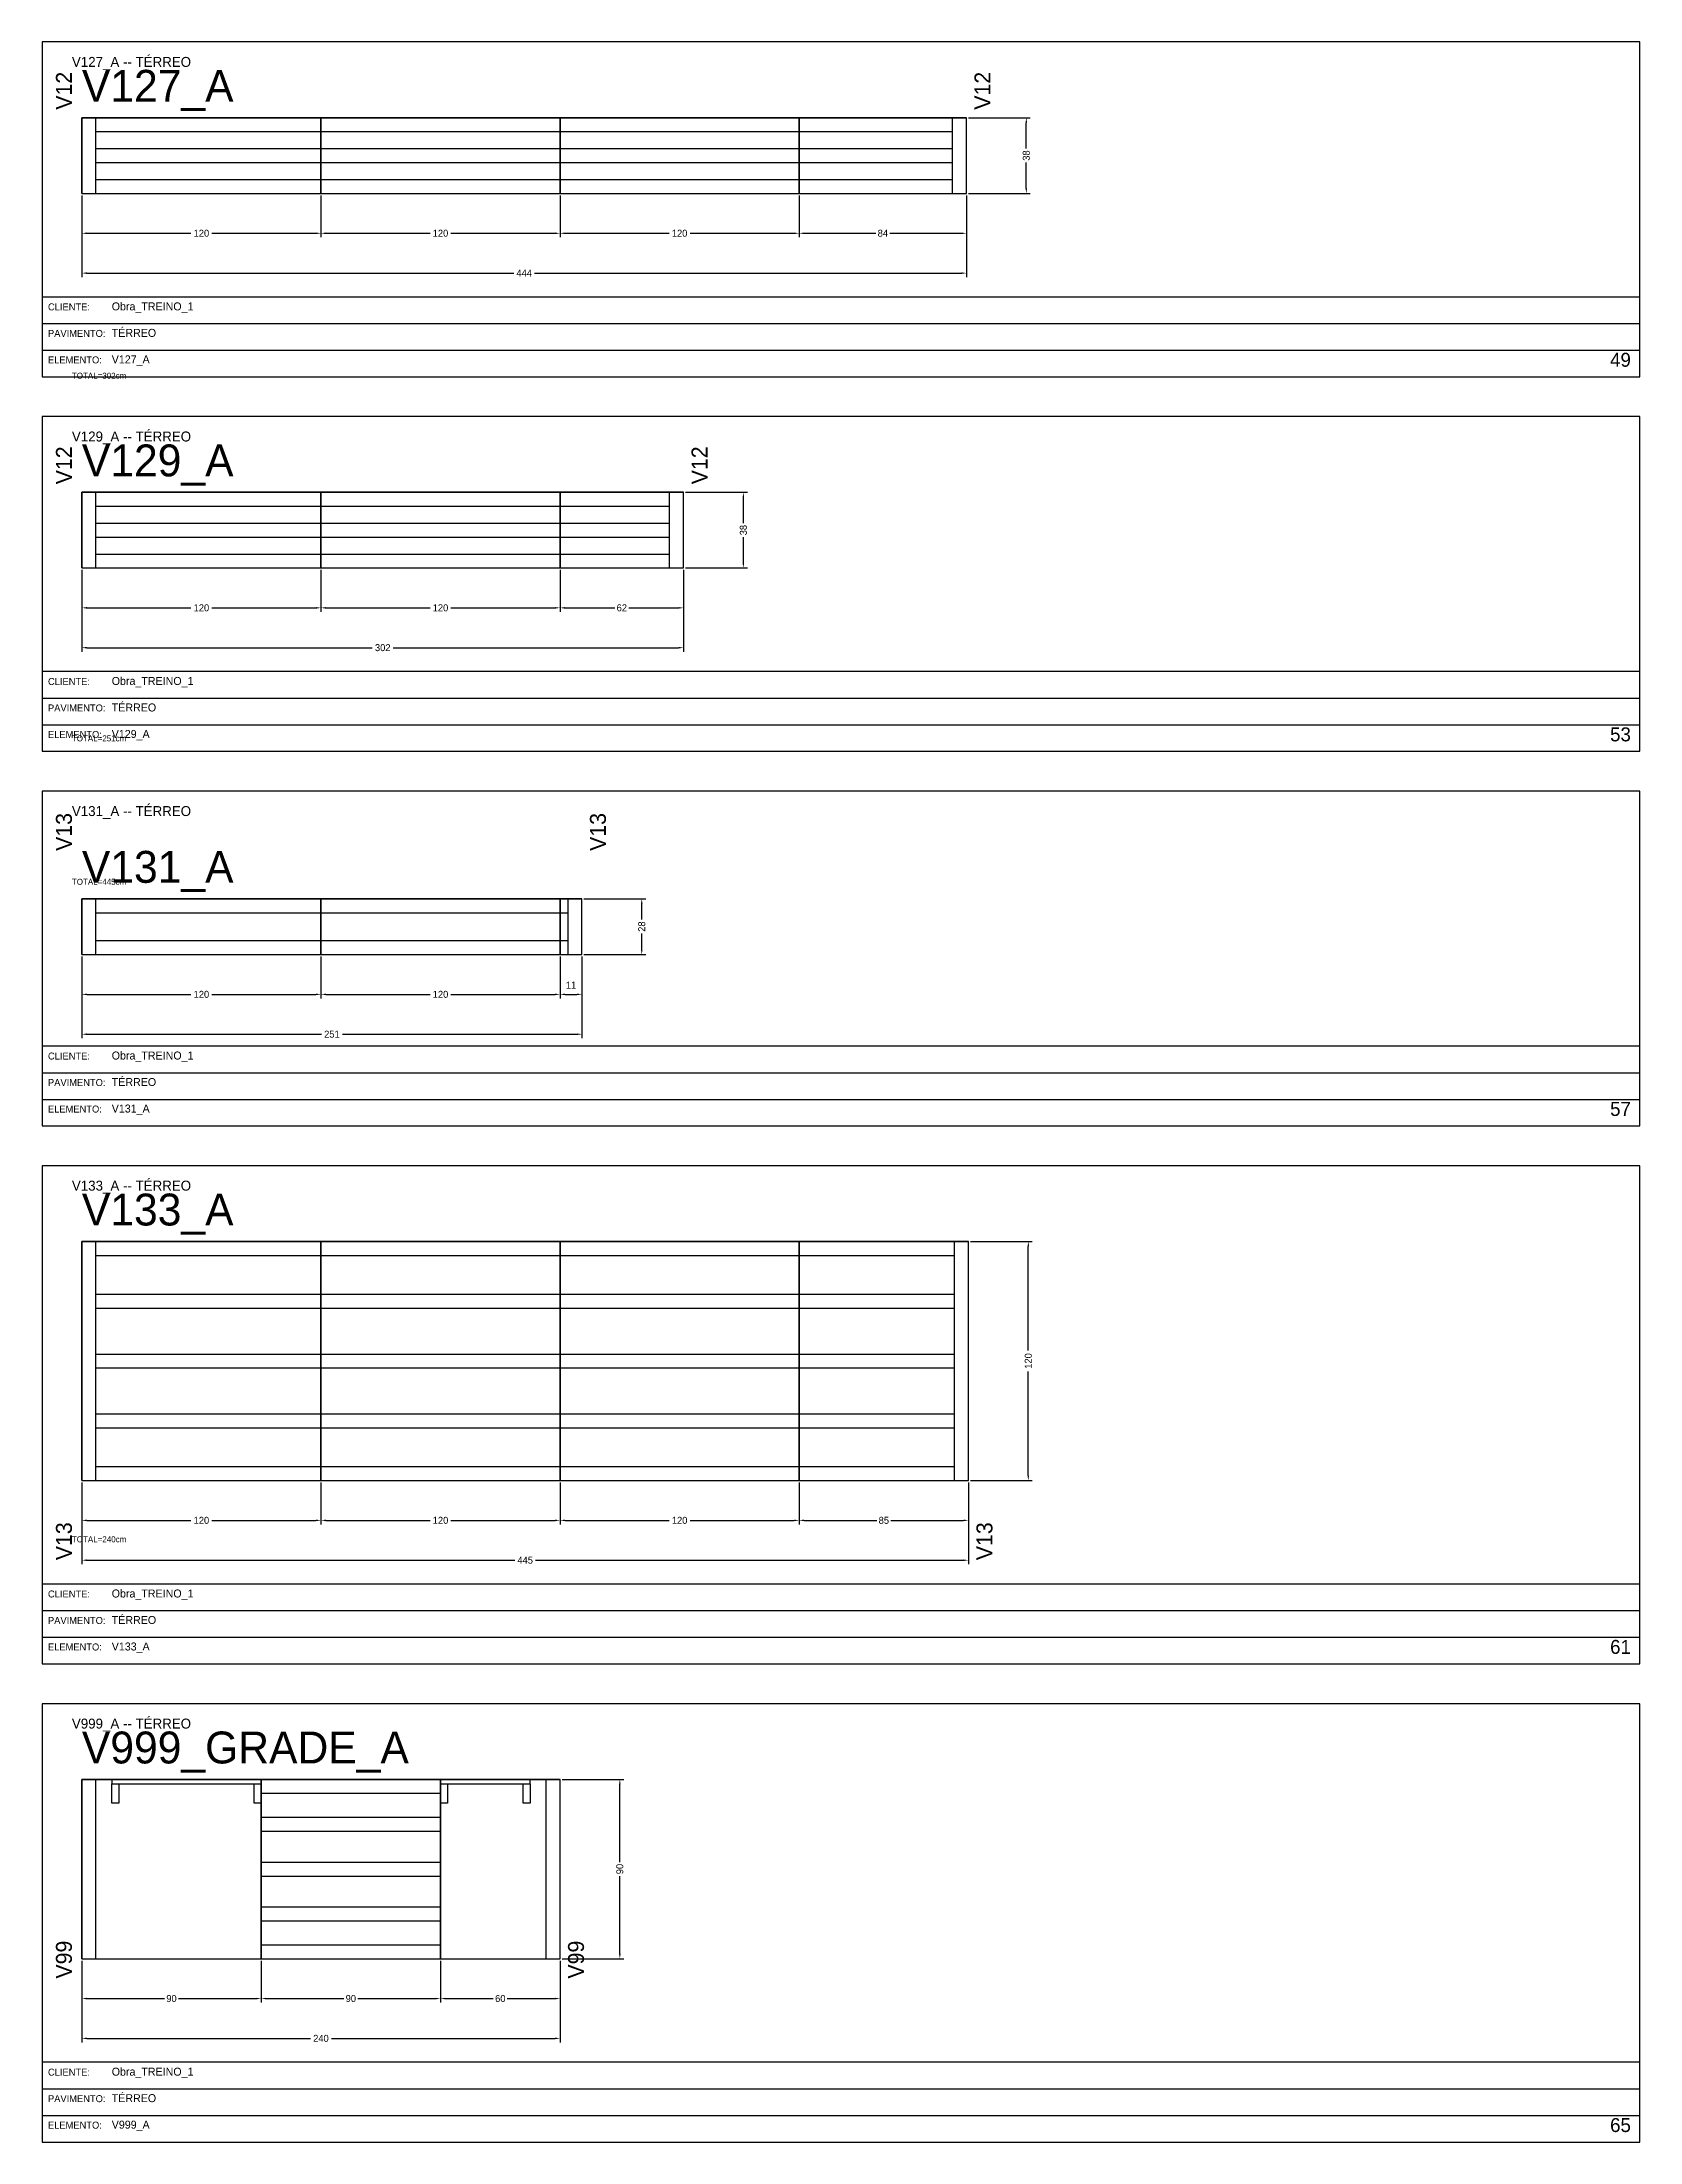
# Model space of a CAD drawing. Header units: metres. Extents: x 0 to 3268, y -4496 to 124.
# Drawn here: x 0 to 802, y -4496 to -3442 of the extents above; entities that cross this region are included whole.
import ezdxf

# ---------------------------------------------------------------- set-up
doc = ezdxf.new("R2010")
doc.units = ezdxf.units.M
for name, color, linetype in [('5', 5, 'Continuous'), ('BORDA_CELULA', 9, 'Continuous'), ('CARIMBO', 9, 'Continuous'), ('COTA', 241, 'Continuous'), ('NOMENCLATURA', 7, 'Continuous'), ('Painéis', 200, 'Continuous'), ('SARR_2.2x3.5', 40, 'Continuous'), ('SARR_2.2x7', 40, 'Continuous')]:
    doc.layers.add(name, color=color, linetype=linetype)
doc.dimstyles.new('COTA', dxfattribs={"dimtxt": 3.5, "dimasz": 2.5, "dimexe": 2, "dimexo": 1, "dimgap": 0.9, "dimtad": 1, "dimdec": 0, "dimrnd": 1, "dimcen": 2.5, "dimclrd": 4, "dimclre": 4, "dimclrt": 4, "dimazin": 3, "dimtfac": 1, "dimtmove": 0, "dimatfit": 3})

# ---------------------------------------------------------------- blocks, each defined once
blk = doc.blocks.new('_CLOSEDFILLED')
at = {"color": 0, "linetype": 'BYBLOCK'}
blk.add_solid([(-1, 0.16), (0, 0), (-1, -0.16)], dxfattribs=at)
blk = doc.blocks.new('*D461')
at = {"color": 4}
for p, q in [((20, -3519), (20, -3540)), ((140, -3519), (140, -3540)), ((22.5, -3538), (74.75, -3538)), ((85.25, -3538), (137.5, -3538))]:
    blk.add_line(p, q, dxfattribs=at)
at = {"layer": 'Defpoints'}
for p in [(20, -3518), (140, -3518), (20, -3538)]:
    blk.add_point(p, dxfattribs=at)
at = {"layer": 'COTA', "color": 4, "xscale": 2.5, "yscale": 2.5, "rotation": 180}
blk.add_blockref('_CLOSEDFILLED', (20, -3538), dxfattribs=at)
at = {"layer": 'COTA', "color": 4, "xscale": 2.5, "yscale": 2.5}
blk.add_blockref('_CLOSEDFILLED', (140, -3538), dxfattribs=at)
at = {"layer": 'COTA', "color": 4, "insert": (80, -3538), "char_height": 3.5, "attachment_point": 5}
blk.add_mtext('120', dxfattribs=at)
blk = doc.blocks.new('*D462')
at = {"color": 4}
for p, q in [((140, -3519), (140, -3540)), ((260, -3519), (260, -3540)), ((142.5, -3538), (194.75, -3538)), ((205.25, -3538), (257.5, -3538))]:
    blk.add_line(p, q, dxfattribs=at)
at = {"layer": 'Defpoints'}
for p in [(140, -3518), (260, -3518), (140, -3538)]:
    blk.add_point(p, dxfattribs=at)
at = {"layer": 'COTA', "color": 4, "xscale": 2.5, "yscale": 2.5, "rotation": 180}
blk.add_blockref('_CLOSEDFILLED', (140, -3538), dxfattribs=at)
at = {"layer": 'COTA', "color": 4, "xscale": 2.5, "yscale": 2.5}
blk.add_blockref('_CLOSEDFILLED', (260, -3538), dxfattribs=at)
at = {"layer": 'COTA', "color": 4, "insert": (200, -3538), "char_height": 3.5, "attachment_point": 5}
blk.add_mtext('120', dxfattribs=at)
blk = doc.blocks.new('*D463')
at = {"color": 4}
for p, q in [((260, -3519), (260, -3540)), ((380, -3519), (380, -3540)), ((262.5, -3538), (314.75, -3538)), ((325.25, -3538), (377.5, -3538))]:
    blk.add_line(p, q, dxfattribs=at)
at = {"layer": 'Defpoints'}
for p in [(260, -3518), (380, -3518), (260, -3538)]:
    blk.add_point(p, dxfattribs=at)
at = {"layer": 'COTA', "color": 4, "xscale": 2.5, "yscale": 2.5, "rotation": 180}
blk.add_blockref('_CLOSEDFILLED', (260, -3538), dxfattribs=at)
at = {"layer": 'COTA', "color": 4, "xscale": 2.5, "yscale": 2.5}
blk.add_blockref('_CLOSEDFILLED', (380, -3538), dxfattribs=at)
at = {"layer": 'COTA', "color": 4, "insert": (320, -3538), "char_height": 3.5, "attachment_point": 5}
blk.add_mtext('120', dxfattribs=at)
blk = doc.blocks.new('*D464')
at = {"color": 4}
for p, q in [((380, -3519), (380, -3540)), ((464, -3519), (464, -3540)), ((382.5, -3538), (418.5, -3538)), ((425.5, -3538), (461.5, -3538))]:
    blk.add_line(p, q, dxfattribs=at)
at = {"layer": 'Defpoints'}
for p in [(380, -3518), (464, -3518), (380, -3538)]:
    blk.add_point(p, dxfattribs=at)
at = {"layer": 'COTA', "color": 4, "xscale": 2.5, "yscale": 2.5, "rotation": 180}
blk.add_blockref('_CLOSEDFILLED', (380, -3538), dxfattribs=at)
at = {"layer": 'COTA', "color": 4, "xscale": 2.5, "yscale": 2.5}
blk.add_blockref('_CLOSEDFILLED', (464, -3538), dxfattribs=at)
at = {"layer": 'COTA', "color": 4, "insert": (422, -3538), "char_height": 3.5, "attachment_point": 5}
blk.add_mtext('84', dxfattribs=at)
blk = doc.blocks.new('*D465')
at = {"color": 4}
for p, q in [((20, -3519), (20, -3560)), ((464, -3519), (464, -3560)), ((22.5, -3558), (236.75, -3558)), ((247.25, -3558), (461.5, -3558))]:
    blk.add_line(p, q, dxfattribs=at)
at = {"layer": 'Defpoints'}
for p in [(20, -3518), (464, -3518), (20, -3558)]:
    blk.add_point(p, dxfattribs=at)
at = {"layer": 'COTA', "color": 4, "xscale": 2.5, "yscale": 2.5, "rotation": 180}
blk.add_blockref('_CLOSEDFILLED', (20, -3558), dxfattribs=at)
at = {"layer": 'COTA', "color": 4, "xscale": 2.5, "yscale": 2.5}
blk.add_blockref('_CLOSEDFILLED', (464, -3558), dxfattribs=at)
at = {"layer": 'COTA', "color": 4, "insert": (242, -3558), "char_height": 3.5, "attachment_point": 5}
blk.add_mtext('444', dxfattribs=at)
blk = doc.blocks.new('*D466')
at = {"color": 4}
for p, q in [((465, -3480), (496, -3480)), ((494, -3495.5), (494, -3482.5)), ((494, -3515.5), (494, -3502.5)), ((465, -3518), (496, -3518))]:
    blk.add_line(p, q, dxfattribs=at)
at = {"layer": 'Defpoints'}
for p in [(464, -3480), (464, -3518), (494, -3518)]:
    blk.add_point(p, dxfattribs=at)
at = {"layer": 'COTA', "color": 4, "xscale": 2.5, "yscale": 2.5}
for p, rotation in [((494, -3480), 90), ((494, -3518), 270)]:
    blk.add_blockref('_CLOSEDFILLED', p, dxfattribs=dict(at, rotation=rotation))
at = {"layer": 'COTA', "color": 4, "insert": (494, -3499), "char_height": 3.5, "attachment_point": 5, "rotation": 90}
blk.add_mtext('38', dxfattribs=at)
blk = doc.blocks.new('*D467')
at = {"color": 4}
for p, q in [((465, -3480), (496, -3480)), ((494, -3495.5), (494, -3482.5)), ((494, -3515.5), (494, -3502.5)), ((465, -3518), (496, -3518))]:
    blk.add_line(p, q, dxfattribs=at)
at = {"layer": 'Defpoints'}
for p in [(464, -3480), (464, -3518), (494, -3518)]:
    blk.add_point(p, dxfattribs=at)
at = {"layer": 'COTA', "color": 4, "xscale": 2.5, "yscale": 2.5}
for p, rotation in [((494, -3480), 90), ((494, -3518), 270)]:
    blk.add_blockref('_CLOSEDFILLED', p, dxfattribs=dict(at, rotation=rotation))
at = {"layer": 'COTA', "color": 4, "insert": (494, -3499), "char_height": 3.5, "attachment_point": 5, "rotation": 90}
blk.add_mtext('38', dxfattribs=at)
blk = doc.blocks.new('*D468')
at = {"color": 4}
for p, q in [((465, -3480), (496, -3480)), ((494, -3495.5), (494, -3482.5)), ((494, -3515.5), (494, -3502.5)), ((465, -3518), (496, -3518))]:
    blk.add_line(p, q, dxfattribs=at)
at = {"layer": 'Defpoints'}
for p in [(464, -3480), (464, -3518), (494, -3518)]:
    blk.add_point(p, dxfattribs=at)
at = {"layer": 'COTA', "color": 4, "xscale": 2.5, "yscale": 2.5}
for p, rotation in [((494, -3480), 90), ((494, -3518), 270)]:
    blk.add_blockref('_CLOSEDFILLED', p, dxfattribs=dict(at, rotation=rotation))
at = {"layer": 'COTA', "color": 4, "insert": (494, -3499), "char_height": 3.5, "attachment_point": 5, "rotation": 90}
blk.add_mtext('38', dxfattribs=at)
blk = doc.blocks.new('*D469')
at = {"color": 4}
for p, q in [((465, -3480), (496, -3480)), ((494, -3495.5), (494, -3482.5)), ((494, -3515.5), (494, -3502.5)), ((465, -3518), (496, -3518))]:
    blk.add_line(p, q, dxfattribs=at)
at = {"layer": 'Defpoints'}
for p in [(464, -3480), (464, -3518), (494, -3518)]:
    blk.add_point(p, dxfattribs=at)
at = {"layer": 'COTA', "color": 4, "xscale": 2.5, "yscale": 2.5}
for p, rotation in [((494, -3480), 90), ((494, -3518), 270)]:
    blk.add_blockref('_CLOSEDFILLED', p, dxfattribs=dict(at, rotation=rotation))
at = {"layer": 'COTA', "color": 4, "insert": (494, -3499), "char_height": 3.5, "attachment_point": 5, "rotation": 90}
blk.add_mtext('38', dxfattribs=at)
blk = doc.blocks.new('*D497')
at = {"color": 4}
for p, q in [((20, -3707), (20, -3728)), ((140, -3707), (140, -3728)), ((22.5, -3726), (74.75, -3726)), ((85.25, -3726), (137.5, -3726))]:
    blk.add_line(p, q, dxfattribs=at)
at = {"layer": 'Defpoints'}
for p in [(20, -3706), (140, -3706), (20, -3726)]:
    blk.add_point(p, dxfattribs=at)
at = {"layer": 'COTA', "color": 4, "xscale": 2.5, "yscale": 2.5, "rotation": 180}
blk.add_blockref('_CLOSEDFILLED', (20, -3726), dxfattribs=at)
at = {"layer": 'COTA', "color": 4, "xscale": 2.5, "yscale": 2.5}
blk.add_blockref('_CLOSEDFILLED', (140, -3726), dxfattribs=at)
at = {"layer": 'COTA', "color": 4, "insert": (80, -3726), "char_height": 3.5, "attachment_point": 5}
blk.add_mtext('120', dxfattribs=at)
blk = doc.blocks.new('*D498')
at = {"color": 4}
for p, q in [((140, -3707), (140, -3728)), ((260, -3707), (260, -3728)), ((142.5, -3726), (194.75, -3726)), ((205.25, -3726), (257.5, -3726))]:
    blk.add_line(p, q, dxfattribs=at)
at = {"layer": 'Defpoints'}
for p in [(140, -3706), (260, -3706), (140, -3726)]:
    blk.add_point(p, dxfattribs=at)
at = {"layer": 'COTA', "color": 4, "xscale": 2.5, "yscale": 2.5, "rotation": 180}
blk.add_blockref('_CLOSEDFILLED', (140, -3726), dxfattribs=at)
at = {"layer": 'COTA', "color": 4, "xscale": 2.5, "yscale": 2.5}
blk.add_blockref('_CLOSEDFILLED', (260, -3726), dxfattribs=at)
at = {"layer": 'COTA', "color": 4, "insert": (200, -3726), "char_height": 3.5, "attachment_point": 5}
blk.add_mtext('120', dxfattribs=at)
blk = doc.blocks.new('*D499')
at = {"color": 4}
for p, q in [((260, -3707), (260, -3728)), ((322, -3707), (322, -3728)), ((262.5, -3726), (287.5, -3726)), ((294.5, -3726), (319.5, -3726))]:
    blk.add_line(p, q, dxfattribs=at)
at = {"layer": 'Defpoints'}
for p in [(260, -3706), (322, -3706), (260, -3726)]:
    blk.add_point(p, dxfattribs=at)
at = {"layer": 'COTA', "color": 4, "xscale": 2.5, "yscale": 2.5, "rotation": 180}
blk.add_blockref('_CLOSEDFILLED', (260, -3726), dxfattribs=at)
at = {"layer": 'COTA', "color": 4, "xscale": 2.5, "yscale": 2.5}
blk.add_blockref('_CLOSEDFILLED', (322, -3726), dxfattribs=at)
at = {"layer": 'COTA', "color": 4, "insert": (291, -3726), "char_height": 3.5, "attachment_point": 5}
blk.add_mtext('62', dxfattribs=at)
blk = doc.blocks.new('*D500')
at = {"color": 4}
for p, q in [((20, -3707), (20, -3748)), ((322, -3707), (322, -3748)), ((22.5, -3746), (165.75, -3746)), ((176.25, -3746), (319.5, -3746))]:
    blk.add_line(p, q, dxfattribs=at)
at = {"layer": 'Defpoints'}
for p in [(20, -3706), (322, -3706), (20, -3746)]:
    blk.add_point(p, dxfattribs=at)
at = {"layer": 'COTA', "color": 4, "xscale": 2.5, "yscale": 2.5, "rotation": 180}
blk.add_blockref('_CLOSEDFILLED', (20, -3746), dxfattribs=at)
at = {"layer": 'COTA', "color": 4, "xscale": 2.5, "yscale": 2.5}
blk.add_blockref('_CLOSEDFILLED', (322, -3746), dxfattribs=at)
at = {"layer": 'COTA', "color": 4, "insert": (171, -3746), "char_height": 3.5, "attachment_point": 5}
blk.add_mtext('302', dxfattribs=at)
blk = doc.blocks.new('*D501')
at = {"color": 4}
for p, q in [((323, -3668), (354, -3668)), ((352, -3683.5), (352, -3670.5)), ((352, -3703.5), (352, -3690.5)), ((323, -3706), (354, -3706))]:
    blk.add_line(p, q, dxfattribs=at)
at = {"layer": 'Defpoints'}
for p in [(322, -3668), (322, -3706), (352, -3706)]:
    blk.add_point(p, dxfattribs=at)
at = {"layer": 'COTA', "color": 4, "xscale": 2.5, "yscale": 2.5}
for p, rotation in [((352, -3668), 90), ((352, -3706), 270)]:
    blk.add_blockref('_CLOSEDFILLED', p, dxfattribs=dict(at, rotation=rotation))
at = {"layer": 'COTA', "color": 4, "insert": (352, -3687), "char_height": 3.5, "attachment_point": 5, "rotation": 90}
blk.add_mtext('38', dxfattribs=at)
blk = doc.blocks.new('*D502')
at = {"color": 4}
for p, q in [((323, -3668), (354, -3668)), ((352, -3683.5), (352, -3670.5)), ((352, -3703.5), (352, -3690.5)), ((323, -3706), (354, -3706))]:
    blk.add_line(p, q, dxfattribs=at)
at = {"layer": 'Defpoints'}
for p in [(322, -3668), (322, -3706), (352, -3706)]:
    blk.add_point(p, dxfattribs=at)
at = {"layer": 'COTA', "color": 4, "xscale": 2.5, "yscale": 2.5}
for p, rotation in [((352, -3668), 90), ((352, -3706), 270)]:
    blk.add_blockref('_CLOSEDFILLED', p, dxfattribs=dict(at, rotation=rotation))
at = {"layer": 'COTA', "color": 4, "insert": (352, -3687), "char_height": 3.5, "attachment_point": 5, "rotation": 90}
blk.add_mtext('38', dxfattribs=at)
blk = doc.blocks.new('*D503')
at = {"color": 4}
for p, q in [((323, -3668), (354, -3668)), ((352, -3683.5), (352, -3670.5)), ((352, -3703.5), (352, -3690.5)), ((323, -3706), (354, -3706))]:
    blk.add_line(p, q, dxfattribs=at)
at = {"layer": 'Defpoints'}
for p in [(322, -3668), (322, -3706), (352, -3706)]:
    blk.add_point(p, dxfattribs=at)
at = {"layer": 'COTA', "color": 4, "xscale": 2.5, "yscale": 2.5}
for p, rotation in [((352, -3668), 90), ((352, -3706), 270)]:
    blk.add_blockref('_CLOSEDFILLED', p, dxfattribs=dict(at, rotation=rotation))
at = {"layer": 'COTA', "color": 4, "insert": (352, -3687), "char_height": 3.5, "attachment_point": 5, "rotation": 90}
blk.add_mtext('38', dxfattribs=at)
blk = doc.blocks.new('*D521')
at = {"color": 4}
for p, q in [((20, -3901), (20, -3922)), ((140, -3901), (140, -3922)), ((22.5, -3920), (74.75, -3920)), ((85.25, -3920), (137.5, -3920))]:
    blk.add_line(p, q, dxfattribs=at)
at = {"layer": 'Defpoints'}
for p in [(20, -3900), (140, -3900), (20, -3920)]:
    blk.add_point(p, dxfattribs=at)
at = {"layer": 'COTA', "color": 4, "xscale": 2.5, "yscale": 2.5, "rotation": 180}
blk.add_blockref('_CLOSEDFILLED', (20, -3920), dxfattribs=at)
at = {"layer": 'COTA', "color": 4, "xscale": 2.5, "yscale": 2.5}
blk.add_blockref('_CLOSEDFILLED', (140, -3920), dxfattribs=at)
at = {"layer": 'COTA', "color": 4, "insert": (80, -3920), "char_height": 3.5, "attachment_point": 5}
blk.add_mtext('120', dxfattribs=at)
blk = doc.blocks.new('*D522')
at = {"color": 4}
for p, q in [((140, -3901), (140, -3922)), ((260, -3901), (260, -3922)), ((142.5, -3920), (194.75, -3920)), ((205.25, -3920), (257.5, -3920))]:
    blk.add_line(p, q, dxfattribs=at)
at = {"layer": 'Defpoints'}
for p in [(140, -3900), (260, -3900), (140, -3920)]:
    blk.add_point(p, dxfattribs=at)
at = {"layer": 'COTA', "color": 4, "xscale": 2.5, "yscale": 2.5, "rotation": 180}
blk.add_blockref('_CLOSEDFILLED', (140, -3920), dxfattribs=at)
at = {"layer": 'COTA', "color": 4, "xscale": 2.5, "yscale": 2.5}
blk.add_blockref('_CLOSEDFILLED', (260, -3920), dxfattribs=at)
at = {"layer": 'COTA', "color": 4, "insert": (200, -3920), "char_height": 3.5, "attachment_point": 5}
blk.add_mtext('120', dxfattribs=at)
blk = doc.blocks.new('*D523')
at = {"color": 4}
for p, q in [((260, -3901), (260, -3922)), ((271, -3901), (271, -3922)), ((262.5, -3920), (268.5, -3920))]:
    blk.add_line(p, q, dxfattribs=at)
at = {"layer": 'Defpoints'}
for p in [(260, -3900), (271, -3900), (260, -3920)]:
    blk.add_point(p, dxfattribs=at)
at = {"layer": 'COTA', "color": 4, "xscale": 2.5, "yscale": 2.5, "rotation": 180}
blk.add_blockref('_CLOSEDFILLED', (260, -3920), dxfattribs=at)
at = {"layer": 'COTA', "color": 4, "xscale": 2.5, "yscale": 2.5}
blk.add_blockref('_CLOSEDFILLED', (271, -3920), dxfattribs=at)
at = {"layer": 'COTA', "color": 4, "insert": (265.5, -3915.35), "char_height": 3.5, "attachment_point": 5}
blk.add_mtext('11', dxfattribs=at)
blk = doc.blocks.new('*D524')
at = {"color": 4}
for p, q in [((20, -3901), (20, -3942)), ((271, -3901), (271, -3942)), ((22.5, -3940), (140.25, -3940)), ((150.75, -3940), (268.5, -3940))]:
    blk.add_line(p, q, dxfattribs=at)
at = {"layer": 'Defpoints'}
for p in [(20, -3900), (271, -3900), (20, -3940)]:
    blk.add_point(p, dxfattribs=at)
at = {"layer": 'COTA', "color": 4, "xscale": 2.5, "yscale": 2.5, "rotation": 180}
blk.add_blockref('_CLOSEDFILLED', (20, -3940), dxfattribs=at)
at = {"layer": 'COTA', "color": 4, "xscale": 2.5, "yscale": 2.5}
blk.add_blockref('_CLOSEDFILLED', (271, -3940), dxfattribs=at)
at = {"layer": 'COTA', "color": 4, "insert": (145.5, -3940), "char_height": 3.5, "attachment_point": 5}
blk.add_mtext('251', dxfattribs=at)
blk = doc.blocks.new('*D525')
at = {"color": 4}
for p, q in [((272, -3872), (303, -3872)), ((301, -3882.5), (301, -3874.5)), ((301, -3897.5), (301, -3889.5)), ((272, -3900), (303, -3900))]:
    blk.add_line(p, q, dxfattribs=at)
at = {"layer": 'Defpoints'}
for p in [(271, -3872), (271, -3900), (301, -3900)]:
    blk.add_point(p, dxfattribs=at)
at = {"layer": 'COTA', "color": 4, "xscale": 2.5, "yscale": 2.5}
for p, rotation in [((301, -3872), 90), ((301, -3900), 270)]:
    blk.add_blockref('_CLOSEDFILLED', p, dxfattribs=dict(at, rotation=rotation))
at = {"layer": 'COTA', "color": 4, "insert": (301, -3886), "char_height": 3.5, "attachment_point": 5, "rotation": 90}
blk.add_mtext('28', dxfattribs=at)
blk = doc.blocks.new('*D526')
at = {"color": 4}
for p, q in [((272, -3872), (303, -3872)), ((301, -3882.5), (301, -3874.5)), ((301, -3897.5), (301, -3889.5)), ((272, -3900), (303, -3900))]:
    blk.add_line(p, q, dxfattribs=at)
at = {"layer": 'Defpoints'}
for p in [(271, -3872), (271, -3900), (301, -3900)]:
    blk.add_point(p, dxfattribs=at)
at = {"layer": 'COTA', "color": 4, "xscale": 2.5, "yscale": 2.5}
for p, rotation in [((301, -3872), 90), ((301, -3900), 270)]:
    blk.add_blockref('_CLOSEDFILLED', p, dxfattribs=dict(at, rotation=rotation))
at = {"layer": 'COTA', "color": 4, "insert": (301, -3886), "char_height": 3.5, "attachment_point": 5, "rotation": 90}
blk.add_mtext('28', dxfattribs=at)
blk = doc.blocks.new('*D527')
at = {"color": 4}
for p, q in [((272, -3872), (303, -3872)), ((301, -3882.5), (301, -3874.5)), ((301, -3897.5), (301, -3889.5)), ((272, -3900), (303, -3900))]:
    blk.add_line(p, q, dxfattribs=at)
at = {"layer": 'Defpoints'}
for p in [(271, -3872), (271, -3900), (301, -3900)]:
    blk.add_point(p, dxfattribs=at)
at = {"layer": 'COTA', "color": 4, "xscale": 2.5, "yscale": 2.5}
for p, rotation in [((301, -3872), 90), ((301, -3900), 270)]:
    blk.add_blockref('_CLOSEDFILLED', p, dxfattribs=dict(at, rotation=rotation))
at = {"layer": 'COTA', "color": 4, "insert": (301, -3886), "char_height": 3.5, "attachment_point": 5, "rotation": 90}
blk.add_mtext('28', dxfattribs=at)
blk = doc.blocks.new('*D557')
at = {"color": 4}
for p, q in [((20, -4165), (20, -4186)), ((140, -4165), (140, -4186)), ((22.5, -4184), (74.75, -4184)), ((85.25, -4184), (137.5, -4184))]:
    blk.add_line(p, q, dxfattribs=at)
at = {"layer": 'Defpoints'}
for p in [(20, -4164), (140, -4164), (20, -4184)]:
    blk.add_point(p, dxfattribs=at)
at = {"layer": 'COTA', "color": 4, "xscale": 2.5, "yscale": 2.5, "rotation": 180}
blk.add_blockref('_CLOSEDFILLED', (20, -4184), dxfattribs=at)
at = {"layer": 'COTA', "color": 4, "xscale": 2.5, "yscale": 2.5}
blk.add_blockref('_CLOSEDFILLED', (140, -4184), dxfattribs=at)
at = {"layer": 'COTA', "color": 4, "insert": (80, -4184), "char_height": 3.5, "attachment_point": 5}
blk.add_mtext('120', dxfattribs=at)
blk = doc.blocks.new('*D558')
at = {"color": 4}
for p, q in [((140, -4165), (140, -4186)), ((260, -4165), (260, -4186)), ((142.5, -4184), (194.75, -4184)), ((205.25, -4184), (257.5, -4184))]:
    blk.add_line(p, q, dxfattribs=at)
at = {"layer": 'Defpoints'}
for p in [(140, -4164), (260, -4164), (140, -4184)]:
    blk.add_point(p, dxfattribs=at)
at = {"layer": 'COTA', "color": 4, "xscale": 2.5, "yscale": 2.5, "rotation": 180}
blk.add_blockref('_CLOSEDFILLED', (140, -4184), dxfattribs=at)
at = {"layer": 'COTA', "color": 4, "xscale": 2.5, "yscale": 2.5}
blk.add_blockref('_CLOSEDFILLED', (260, -4184), dxfattribs=at)
at = {"layer": 'COTA', "color": 4, "insert": (200, -4184), "char_height": 3.5, "attachment_point": 5}
blk.add_mtext('120', dxfattribs=at)
blk = doc.blocks.new('*D559')
at = {"color": 4}
for p, q in [((260, -4165), (260, -4186)), ((380, -4165), (380, -4186)), ((262.5, -4184), (314.75, -4184)), ((325.25, -4184), (377.5, -4184))]:
    blk.add_line(p, q, dxfattribs=at)
at = {"layer": 'Defpoints'}
for p in [(260, -4164), (380, -4164), (260, -4184)]:
    blk.add_point(p, dxfattribs=at)
at = {"layer": 'COTA', "color": 4, "xscale": 2.5, "yscale": 2.5, "rotation": 180}
blk.add_blockref('_CLOSEDFILLED', (260, -4184), dxfattribs=at)
at = {"layer": 'COTA', "color": 4, "xscale": 2.5, "yscale": 2.5}
blk.add_blockref('_CLOSEDFILLED', (380, -4184), dxfattribs=at)
at = {"layer": 'COTA', "color": 4, "insert": (320, -4184), "char_height": 3.5, "attachment_point": 5}
blk.add_mtext('120', dxfattribs=at)
blk = doc.blocks.new('*D560')
at = {"color": 4}
for p, q in [((380, -4165), (380, -4186)), ((465, -4165), (465, -4186)), ((382.5, -4184), (419, -4184)), ((426, -4184), (462.5, -4184))]:
    blk.add_line(p, q, dxfattribs=at)
at = {"layer": 'Defpoints'}
for p in [(380, -4164), (465, -4164), (380, -4184)]:
    blk.add_point(p, dxfattribs=at)
at = {"layer": 'COTA', "color": 4, "xscale": 2.5, "yscale": 2.5, "rotation": 180}
blk.add_blockref('_CLOSEDFILLED', (380, -4184), dxfattribs=at)
at = {"layer": 'COTA', "color": 4, "xscale": 2.5, "yscale": 2.5}
blk.add_blockref('_CLOSEDFILLED', (465, -4184), dxfattribs=at)
at = {"layer": 'COTA', "color": 4, "insert": (422.5, -4184), "char_height": 3.5, "attachment_point": 5}
blk.add_mtext('85', dxfattribs=at)
blk = doc.blocks.new('*D561')
at = {"color": 4}
for p, q in [((20, -4165), (20, -4206)), ((465, -4165), (465, -4206)), ((22.5, -4204), (237.25, -4204)), ((247.75, -4204), (462.5, -4204))]:
    blk.add_line(p, q, dxfattribs=at)
at = {"layer": 'Defpoints'}
for p in [(20, -4164), (465, -4164), (20, -4204)]:
    blk.add_point(p, dxfattribs=at)
at = {"layer": 'COTA', "color": 4, "xscale": 2.5, "yscale": 2.5, "rotation": 180}
blk.add_blockref('_CLOSEDFILLED', (20, -4204), dxfattribs=at)
at = {"layer": 'COTA', "color": 4, "xscale": 2.5, "yscale": 2.5}
blk.add_blockref('_CLOSEDFILLED', (465, -4204), dxfattribs=at)
at = {"layer": 'COTA', "color": 4, "insert": (242.5, -4204), "char_height": 3.5, "attachment_point": 5}
blk.add_mtext('445', dxfattribs=at)
blk = doc.blocks.new('*D562')
at = {"color": 4}
for p, q in [((466, -4044), (497, -4044)), ((495, -4098.75), (495, -4046.5)), ((495, -4161.5), (495, -4109.25)), ((466, -4164), (497, -4164))]:
    blk.add_line(p, q, dxfattribs=at)
at = {"layer": 'Defpoints'}
for p in [(465, -4044), (465, -4164), (495, -4164)]:
    blk.add_point(p, dxfattribs=at)
at = {"layer": 'COTA', "color": 4, "xscale": 2.5, "yscale": 2.5}
for p, rotation in [((495, -4044), 90), ((495, -4164), 270)]:
    blk.add_blockref('_CLOSEDFILLED', p, dxfattribs=dict(at, rotation=rotation))
at = {"layer": 'COTA', "color": 4, "insert": (495, -4104), "char_height": 3.5, "attachment_point": 5, "rotation": 90}
blk.add_mtext('120', dxfattribs=at)
blk = doc.blocks.new('*D563')
at = {"color": 4}
for p, q in [((466, -4044), (497, -4044)), ((495, -4098.75), (495, -4046.5)), ((495, -4161.5), (495, -4109.25)), ((466, -4164), (497, -4164))]:
    blk.add_line(p, q, dxfattribs=at)
at = {"layer": 'Defpoints'}
for p in [(465, -4044), (465, -4164), (495, -4164)]:
    blk.add_point(p, dxfattribs=at)
at = {"layer": 'COTA', "color": 4, "xscale": 2.5, "yscale": 2.5}
for p, rotation in [((495, -4044), 90), ((495, -4164), 270)]:
    blk.add_blockref('_CLOSEDFILLED', p, dxfattribs=dict(at, rotation=rotation))
at = {"layer": 'COTA', "color": 4, "insert": (495, -4104), "char_height": 3.5, "attachment_point": 5, "rotation": 90}
blk.add_mtext('120', dxfattribs=at)
blk = doc.blocks.new('*D564')
at = {"color": 4}
for p, q in [((466, -4044), (497, -4044)), ((495, -4098.75), (495, -4046.5)), ((495, -4161.5), (495, -4109.25)), ((466, -4164), (497, -4164))]:
    blk.add_line(p, q, dxfattribs=at)
at = {"layer": 'Defpoints'}
for p in [(465, -4044), (465, -4164), (495, -4164)]:
    blk.add_point(p, dxfattribs=at)
at = {"layer": 'COTA', "color": 4, "xscale": 2.5, "yscale": 2.5}
for p, rotation in [((495, -4044), 90), ((495, -4164), 270)]:
    blk.add_blockref('_CLOSEDFILLED', p, dxfattribs=dict(at, rotation=rotation))
at = {"layer": 'COTA', "color": 4, "insert": (495, -4104), "char_height": 3.5, "attachment_point": 5, "rotation": 90}
blk.add_mtext('120', dxfattribs=at)
blk = doc.blocks.new('*D565')
at = {"color": 4}
for p, q in [((466, -4044), (497, -4044)), ((495, -4098.75), (495, -4046.5)), ((495, -4161.5), (495, -4109.25)), ((466, -4164), (497, -4164))]:
    blk.add_line(p, q, dxfattribs=at)
at = {"layer": 'Defpoints'}
for p in [(465, -4044), (465, -4164), (495, -4164)]:
    blk.add_point(p, dxfattribs=at)
at = {"layer": 'COTA', "color": 4, "xscale": 2.5, "yscale": 2.5}
for p, rotation in [((495, -4044), 90), ((495, -4164), 270)]:
    blk.add_blockref('_CLOSEDFILLED', p, dxfattribs=dict(at, rotation=rotation))
at = {"layer": 'COTA', "color": 4, "insert": (495, -4104), "char_height": 3.5, "attachment_point": 5, "rotation": 90}
blk.add_mtext('120', dxfattribs=at)
blk = doc.blocks.new('*D587')
at = {"color": 4}
for p, q in [((20, -4405), (20, -4426)), ((110, -4405), (110, -4426)), ((22.5, -4424), (61.5, -4424)), ((68.5, -4424), (107.5, -4424))]:
    blk.add_line(p, q, dxfattribs=at)
at = {"layer": 'Defpoints'}
for p in [(20, -4404), (110, -4404), (20, -4424)]:
    blk.add_point(p, dxfattribs=at)
at = {"layer": 'COTA', "color": 4, "xscale": 2.5, "yscale": 2.5, "rotation": 180}
blk.add_blockref('_CLOSEDFILLED', (20, -4424), dxfattribs=at)
at = {"layer": 'COTA', "color": 4, "xscale": 2.5, "yscale": 2.5}
blk.add_blockref('_CLOSEDFILLED', (110, -4424), dxfattribs=at)
at = {"layer": 'COTA', "color": 4, "insert": (65, -4424), "char_height": 3.5, "attachment_point": 5}
blk.add_mtext('90', dxfattribs=at)
blk = doc.blocks.new('*D588')
at = {"color": 4}
for p, q in [((110, -4405), (110, -4426)), ((200, -4405), (200, -4426)), ((112.5, -4424), (151.5, -4424)), ((158.5, -4424), (197.5, -4424))]:
    blk.add_line(p, q, dxfattribs=at)
at = {"layer": 'Defpoints'}
for p in [(110, -4404), (200, -4404), (110, -4424)]:
    blk.add_point(p, dxfattribs=at)
at = {"layer": 'COTA', "color": 4, "xscale": 2.5, "yscale": 2.5, "rotation": 180}
blk.add_blockref('_CLOSEDFILLED', (110, -4424), dxfattribs=at)
at = {"layer": 'COTA', "color": 4, "xscale": 2.5, "yscale": 2.5}
blk.add_blockref('_CLOSEDFILLED', (200, -4424), dxfattribs=at)
at = {"layer": 'COTA', "color": 4, "insert": (155, -4424), "char_height": 3.5, "attachment_point": 5}
blk.add_mtext('90', dxfattribs=at)
blk = doc.blocks.new('*D589')
at = {"color": 4}
for p, q in [((200, -4405), (200, -4426)), ((260, -4405), (260, -4426)), ((202.5, -4424), (226.5, -4424)), ((233.5, -4424), (257.5, -4424))]:
    blk.add_line(p, q, dxfattribs=at)
at = {"layer": 'Defpoints'}
for p in [(200, -4404), (260, -4404), (200, -4424)]:
    blk.add_point(p, dxfattribs=at)
at = {"layer": 'COTA', "color": 4, "xscale": 2.5, "yscale": 2.5, "rotation": 180}
blk.add_blockref('_CLOSEDFILLED', (200, -4424), dxfattribs=at)
at = {"layer": 'COTA', "color": 4, "xscale": 2.5, "yscale": 2.5}
blk.add_blockref('_CLOSEDFILLED', (260, -4424), dxfattribs=at)
at = {"layer": 'COTA', "color": 4, "insert": (230, -4424), "char_height": 3.5, "attachment_point": 5}
blk.add_mtext('60', dxfattribs=at)
blk = doc.blocks.new('*D590')
at = {"color": 4}
for p, q in [((20, -4405), (20, -4446)), ((260, -4405), (260, -4446)), ((22.5, -4444), (134.75, -4444)), ((145.25, -4444), (257.5, -4444))]:
    blk.add_line(p, q, dxfattribs=at)
at = {"layer": 'Defpoints'}
for p in [(20, -4404), (260, -4404), (20, -4444)]:
    blk.add_point(p, dxfattribs=at)
at = {"layer": 'COTA', "color": 4, "xscale": 2.5, "yscale": 2.5, "rotation": 180}
blk.add_blockref('_CLOSEDFILLED', (20, -4444), dxfattribs=at)
at = {"layer": 'COTA', "color": 4, "xscale": 2.5, "yscale": 2.5}
blk.add_blockref('_CLOSEDFILLED', (260, -4444), dxfattribs=at)
at = {"layer": 'COTA', "color": 4, "insert": (140, -4444), "char_height": 3.5, "attachment_point": 5}
blk.add_mtext('240', dxfattribs=at)
blk = doc.blocks.new('*D591')
at = {"color": 4}
for p, q in [((261, -4314), (292, -4314)), ((290, -4355.5), (290, -4316.5)), ((290, -4401.5), (290, -4362.5)), ((261, -4404), (292, -4404))]:
    blk.add_line(p, q, dxfattribs=at)
at = {"layer": 'Defpoints'}
for p in [(260, -4314), (260, -4404), (290, -4404)]:
    blk.add_point(p, dxfattribs=at)
at = {"layer": 'COTA', "color": 4, "xscale": 2.5, "yscale": 2.5}
for p, rotation in [((290, -4314), 90), ((290, -4404), 270)]:
    blk.add_blockref('_CLOSEDFILLED', p, dxfattribs=dict(at, rotation=rotation))
at = {"layer": 'COTA', "color": 4, "insert": (290, -4359), "char_height": 3.5, "attachment_point": 5, "rotation": 90}
blk.add_mtext('90', dxfattribs=at)
blk = doc.blocks.new('*D592')
at = {"color": 4}
for p, q in [((261, -4314), (292, -4314)), ((290, -4355.5), (290, -4316.5)), ((290, -4401.5), (290, -4362.5)), ((261, -4404), (292, -4404))]:
    blk.add_line(p, q, dxfattribs=at)
at = {"layer": 'Defpoints'}
for p in [(260, -4314), (260, -4404), (290, -4404)]:
    blk.add_point(p, dxfattribs=at)
at = {"layer": 'COTA', "color": 4, "xscale": 2.5, "yscale": 2.5}
for p, rotation in [((290, -4314), 90), ((290, -4404), 270)]:
    blk.add_blockref('_CLOSEDFILLED', p, dxfattribs=dict(at, rotation=rotation))
at = {"layer": 'COTA', "color": 4, "insert": (290, -4359), "char_height": 3.5, "attachment_point": 5, "rotation": 90}
blk.add_mtext('90', dxfattribs=at)
blk = doc.blocks.new('*D593')
at = {"color": 4}
for p, q in [((261, -4314), (292, -4314)), ((290, -4355.5), (290, -4316.5)), ((290, -4401.5), (290, -4362.5)), ((261, -4404), (292, -4404))]:
    blk.add_line(p, q, dxfattribs=at)
at = {"layer": 'Defpoints'}
for p in [(260, -4314), (260, -4404), (290, -4404)]:
    blk.add_point(p, dxfattribs=at)
at = {"layer": 'COTA', "color": 4, "xscale": 2.5, "yscale": 2.5}
for p, rotation in [((290, -4314), 90), ((290, -4404), 270)]:
    blk.add_blockref('_CLOSEDFILLED', p, dxfattribs=dict(at, rotation=rotation))
at = {"layer": 'COTA', "color": 4, "insert": (290, -4359), "char_height": 3.5, "attachment_point": 5, "rotation": 90}
blk.add_mtext('90', dxfattribs=at)

msp = doc.modelspace()

# ---------------------------------------------------------------- linework, layer by layer
at = {"layer": 'BORDA_CELULA'}
for points in [[(0, -3610), (802, -3610), (802, -3442), (0, -3442)], [(0, -3610), (802, -3610), (802, -3570), (0, -3570)], [(0, -3798), (802, -3798), (802, -3630), (0, -3630)], [(0, -3798), (802, -3798), (802, -3758), (0, -3758)], [(0, -3986), (802, -3986), (802, -3818), (0, -3818)], [(0, -3986), (802, -3986), (802, -3946), (0, -3946)], [(0, -4256), (802, -4256), (802, -4006), (0, -4006)], [(0, -4256), (802, -4256), (802, -4216), (0, -4216)], [(0, -4496), (802, -4496), (802, -4276), (0, -4276)], [(0, -4496), (802, -4496), (802, -4456), (0, -4456)]]:
    msp.add_lwpolyline(points, close=True, dxfattribs=at)
at = {"layer": 'CARIMBO'}
for p, q in [((0, -3583.3), (802, -3583.3)), ((0, -3596.7), (802, -3596.7)), ((0, -3610), (802, -3610)), ((0, -3771.3), (802, -3771.3)), ((0, -3784.7), (802, -3784.7)), ((0, -3798), (802, -3798)), ((0, -3959.3), (802, -3959.3)), ((0, -3972.7), (802, -3972.7)), ((0, -3986), (802, -3986)), ((0, -4229.3), (802, -4229.3)), ((0, -4242.7), (802, -4242.7)), ((0, -4256), (802, -4256)), ((0, -4469.3), (802, -4469.3)), ((0, -4482.7), (802, -4482.7)), ((0, -4496), (802, -4496))]:
    msp.add_line(p, q, dxfattribs=at)
at = {"layer": 'Painéis'}
for points in [[(20, -3518), (20, -3480)], [(20, -3480), (140, -3480)], [(20, -3518), (140, -3518), (140, -3480), (20, -3480), (20, -3518)], [(140, -3518), (140, -3480)], [(140, -3480), (260, -3480)], [(140, -3518), (260, -3518), (260, -3480), (140, -3480), (140, -3518)], [(260, -3518), (260, -3480)], [(260, -3480), (380, -3480)], [(260, -3518), (380, -3518), (380, -3480), (260, -3480), (260, -3518)], [(380, -3518), (380, -3480)], [(380, -3480), (464, -3480)], [(380, -3518), (464, -3518), (464, -3480), (380, -3480), (380, -3518)], [(464, -3518), (464, -3480)], [(20, -3518), (140, -3518)], [(140, -3518), (260, -3518)], [(260, -3518), (380, -3518)], [(380, -3518), (464, -3518)], [(20, -3706), (20, -3668)], [(20, -3668), (140, -3668)], [(20, -3706), (140, -3706), (140, -3668), (20, -3668), (20, -3706)], [(140, -3706), (140, -3668)], [(140, -3668), (260, -3668)], [(140, -3706), (260, -3706), (260, -3668), (140, -3668), (140, -3706)], [(260, -3706), (260, -3668)], [(260, -3668), (322, -3668)], [(260, -3706), (322, -3706), (322, -3668), (260, -3668), (260, -3706)], [(322, -3706), (322, -3668)], [(20, -3706), (140, -3706)], [(140, -3706), (260, -3706)], [(260, -3706), (322, -3706)], [(20, -3900), (20, -3872)], [(20, -3872), (140, -3872)], [(20, -3900), (140, -3900), (140, -3872), (20, -3872), (20, -3900)], [(140, -3900), (140, -3872)], [(140, -3872), (260, -3872)], [(140, -3900), (260, -3900), (260, -3872), (140, -3872), (140, -3900)], [(260, -3900), (260, -3872)], [(260, -3872), (271, -3872)], [(260, -3900), (271, -3900), (271, -3872), (260, -3872), (260, -3900)], [(271, -3900), (271, -3872)], [(20, -3900), (140, -3900)], [(140, -3900), (260, -3900)], [(260, -3900), (271, -3900)], [(20, -4164), (20, -4044)], [(20, -4044), (140, -4044)], [(20, -4164), (140, -4164), (140, -4044), (20, -4044), (20, -4164)], [(140, -4164), (140, -4044)], [(140, -4044), (260, -4044)], [(140, -4164), (260, -4164), (260, -4044), (140, -4044), (140, -4164)], [(260, -4164), (260, -4044)], [(260, -4044), (380, -4044)], [(260, -4164), (380, -4164), (380, -4044), (260, -4044), (260, -4164)], [(380, -4164), (380, -4044)], [(380, -4044), (465, -4044)], [(380, -4164), (465, -4164), (465, -4044), (380, -4044), (380, -4164)], [(465, -4164), (465, -4044)], [(20, -4164), (140, -4164)], [(140, -4164), (260, -4164)], [(260, -4164), (380, -4164)], [(380, -4164), (465, -4164)], [(20, -4404), (20, -4314)], [(20, -4314), (110, -4314)], [(20, -4404), (110, -4404), (110, -4314), (20, -4314), (20, -4404)], [(110, -4404), (110, -4314)], [(110, -4314), (200, -4314)], [(110, -4404), (200, -4404), (200, -4314), (110, -4314), (110, -4404)], [(200, -4404), (200, -4314)], [(200, -4314), (260, -4314)], [(200, -4404), (260, -4404), (260, -4314), (200, -4314), (200, -4404)], [(260, -4404), (260, -4314)], [(20, -4404), (110, -4404)], [(110, -4404), (200, -4404)], [(200, -4404), (260, -4404)]]:
    msp.add_lwpolyline(points, dxfattribs=at)
at = {"layer": 'SARR_2.2x3.5'}
for points in [[(35, -4316.2), (38.5, -4316.2), (38.5, -4326), (35, -4326)], [(106.5, -4316.2), (110, -4316.2), (110, -4326), (106.5, -4326)], [(200, -4316.2), (203.5, -4316.2), (203.5, -4326), (200, -4326)], [(241.5, -4316.2), (245, -4316.2), (245, -4326), (241.5, -4326)]]:
    msp.add_lwpolyline(points, close=True, dxfattribs=at)
at = {"layer": 'SARR_2.2x7'}
for points in [[(27, -3518), (27, -3480)], [(27, -3487), (140, -3487)], [(140, -3487), (260, -3487)], [(260, -3487), (380, -3487)], [(380, -3487), (457, -3487)], [(457, -3518), (457, -3480)], [(27, -3495.5), (140, -3495.5)], [(140, -3495.5), (260, -3495.5)], [(260, -3495.5), (380, -3495.5)], [(380, -3495.5), (457, -3495.5)], [(27, -3502.5), (140, -3502.5)], [(140, -3502.5), (260, -3502.5)], [(260, -3502.5), (380, -3502.5)], [(380, -3502.5), (457, -3502.5)], [(27, -3511), (140, -3511)], [(140, -3511), (260, -3511)], [(260, -3511), (380, -3511)], [(380, -3511), (457, -3511)], [(27, -3706), (27, -3668)], [(27, -3675), (140, -3675)], [(140, -3675), (260, -3675)], [(260, -3675), (315, -3675)], [(315, -3706), (315, -3668)], [(27, -3683.5), (140, -3683.5)], [(140, -3683.5), (260, -3683.5)], [(260, -3683.5), (315, -3683.5)], [(27, -3690.5), (140, -3690.5)], [(27, -3699), (140, -3699)], [(140, -3690.5), (260, -3690.5)], [(140, -3699), (260, -3699)], [(260, -3690.5), (315, -3690.5)], [(260, -3699), (315, -3699)], [(27, -3900), (27, -3872)], [(264, -3900), (264, -3872)], [(27, -3879), (140, -3879)], [(140, -3879), (260, -3879)], [(260, -3879), (264, -3879)], [(27, -3893), (140, -3893)], [(140, -3893), (260, -3893)], [(260, -3893), (264, -3893)], [(27, -4164), (27, -4044)], [(458, -4164), (458, -4044)], [(27, -4051), (140, -4051)], [(140, -4051), (260, -4051)], [(260, -4051), (380, -4051)], [(380, -4051), (458, -4051)], [(27, -4070.5), (140, -4070.5)], [(27, -4077.5), (140, -4077.5)], [(140, -4070.5), (260, -4070.5)], [(140, -4077.5), (260, -4077.5)], [(260, -4070.5), (380, -4070.5)], [(260, -4077.5), (380, -4077.5)], [(380, -4070.5), (458, -4070.5)], [(380, -4077.5), (458, -4077.5)], [(27, -4100.5), (140, -4100.5)], [(27, -4107.5), (140, -4107.5)], [(140, -4100.5), (260, -4100.5)], [(140, -4107.5), (260, -4107.5)], [(260, -4100.5), (380, -4100.5)], [(260, -4107.5), (380, -4107.5)], [(380, -4100.5), (458, -4100.5)], [(380, -4107.5), (458, -4107.5)], [(27, -4130.5), (140, -4130.5)], [(140, -4130.5), (260, -4130.5)], [(260, -4130.5), (380, -4130.5)], [(380, -4130.5), (458, -4130.5)], [(27, -4137.5), (140, -4137.5)], [(140, -4137.5), (260, -4137.5)], [(260, -4137.5), (380, -4137.5)], [(380, -4137.5), (458, -4137.5)], [(27, -4157), (140, -4157)], [(140, -4157), (260, -4157)], [(260, -4157), (380, -4157)], [(380, -4157), (458, -4157)], [(27, -4404), (27, -4314)], [(110, -4321), (200, -4321)], [(253, -4404), (253, -4314)], [(110, -4333), (200, -4333)], [(110, -4340), (200, -4340)], [(110, -4355.5), (200, -4355.5)], [(110, -4362.5), (200, -4362.5)], [(110, -4378), (200, -4378)], [(110, -4385), (200, -4385)], [(110, -4397), (200, -4397)]]:
    msp.add_lwpolyline(points, dxfattribs=at)
for points in [[(35, -4316.2), (110, -4316.2), (110, -4314), (35, -4314)], [(200, -4316.2), (245, -4316.2), (245, -4314), (200, -4314)]]:
    msp.add_lwpolyline(points, close=True, dxfattribs=at)

# ---------------------------------------------------------------- texts
at = {"layer": '5'}
for s, p in [('V12', (15, -3476)), ('V12', (476, -3476)), ('V12', (15, -3664)), ('V12', (334, -3664)), ('V13', (15, -3848)), ('V13', (283, -3848)), ('V13', (15, -4204)), ('V13', (477, -4204)), ('V99', (15, -4414)), ('V99', (272, -4414))]:
    msp.add_text(s, height=8, rotation=90, dxfattribs=at).set_placement(p)
at = {"layer": 'CARIMBO', "color": 2}
for s, p in [('Obra_TREINO_1', (35, -3576.7)), ('TÉRREO', (35, -3590)), ('V127_A', (35, -3603.3)), ('Obra_TREINO_1', (35, -3764.7)), ('TÉRREO', (35, -3778)), ('V129_A', (35, -3791.3)), ('Obra_TREINO_1', (35, -3952.7)), ('TÉRREO', (35, -3966)), ('V131_A', (35, -3979.3)), ('Obra_TREINO_1', (35, -4222.7)), ('TÉRREO', (35, -4236)), ('V133_A', (35, -4249.3)), ('Obra_TREINO_1', (35, -4462.7)), ('TÉRREO', (35, -4476)), ('V999_A', (35, -4489.3))]:
    msp.add_text(s, height=4, dxfattribs=at).set_placement(p)
at = {"layer": 'CARIMBO', "color": 9}
for s, p in [('CLIENTE:', (3, -3576.7)), ('PAVIMENTO:', (3, -3590)), ('ELEMENTO:', (3, -3603.3)), ('CLIENTE:', (3, -3764.7)), ('PAVIMENTO:', (3, -3778)), ('ELEMENTO:', (3, -3791.3)), ('CLIENTE:', (3, -3952.7)), ('PAVIMENTO:', (3, -3966)), ('ELEMENTO:', (3, -3979.3)), ('CLIENTE:', (3, -4222.7)), ('PAVIMENTO:', (3, -4236)), ('ELEMENTO:', (3, -4249.3)), ('CLIENTE:', (3, -4462.7)), ('PAVIMENTO:', (3, -4476)), ('ELEMENTO:', (3, -4489.3))]:
    msp.add_text(s, height=3.5, dxfattribs=at).set_placement(p)
at = {"layer": 'CARIMBO', "color": 3}
for s, p in [('49', (787, -3605)), ('53', (787, -3793)), ('57', (787, -3981)), ('61', (787, -4251)), ('65', (787, -4491))]:
    msp.add_text(s, height=7, dxfattribs=at).set_placement(p)
at = {"layer": 'COTA'}
for s, p in [('TOTAL=302cm', (15, -3611)), ('TOTAL=251cm', (15, -3793)), ('TOTAL=445cm', (15, -3865)), ('TOTAL=240cm', (15, -4195))]:
    msp.add_text(s, height=3, dxfattribs=at).set_placement(p)
at = {"layer": 'NOMENCLATURA'}
for s, height, p in [('V127_A -- TÉRREO', 5, (15, -3454.5)), ('V127_A', 16, (20, -3472)), ('V129_A -- TÉRREO', 5, (15, -3642.5)), ('V129_A', 16, (20, -3660)), ('V131_A -- TÉRREO', 5, (15, -3830.5)), ('V131_A', 16, (20, -3864)), ('V133_A -- TÉRREO', 5, (15, -4018.5)), ('V133_A', 16, (20, -4036)), ('V999_A -- TÉRREO', 5, (15, -4288.5)), ('V999_GRADE_A', 16, (20, -4306))]:
    msp.add_text(s, height=height, dxfattribs=at).set_placement(p)

# ---------------------------------------------------------------- dimensions: what is measured, and where the dimension line sits
at = {"layer": 'COTA'}
for base, p1, p2, picture, middle in [((494, -3518), (464, -3518), (464, -3480), '*D466', (494, -3499)), ((494, -3518), (464, -3518), (464, -3480), '*D467', (494, -3499)), ((494, -3518), (464, -3518), (464, -3480), '*D468', (494, -3499)), ((494, -3518), (464, -3518), (464, -3480), '*D469', (494, -3499)), ((352, -3706), (322, -3706), (322, -3668), '*D501', (352, -3687)), ((352, -3706), (322, -3706), (322, -3668), '*D502', (352, -3687)), ((352, -3706), (322, -3706), (322, -3668), '*D503', (352, -3687)), ((301, -3900), (271, -3900), (271, -3872), '*D525', (301, -3886)), ((301, -3900), (271, -3900), (271, -3872), '*D526', (301, -3886)), ((301, -3900), (271, -3900), (271, -3872), '*D527', (301, -3886)), ((495, -4164), (465, -4164), (465, -4044), '*D562', (495, -4104)), ((495, -4164), (465, -4164), (465, -4044), '*D563', (495, -4104)), ((495, -4164), (465, -4164), (465, -4044), '*D564', (495, -4104)), ((495, -4164), (465, -4164), (465, -4044), '*D565', (495, -4104)), ((290, -4404), (260, -4404), (260, -4314), '*D591', (290, -4359)), ((290, -4404), (260, -4404), (260, -4314), '*D592', (290, -4359)), ((290, -4404), (260, -4404), (260, -4314), '*D593', (290, -4359))]:
    dim = msp.add_linear_dim(base=base, p1=p1, p2=p2, angle=90, dimstyle='COTA', dxfattribs=at)
    dim.commit()
    dim.dimension.update_dxf_attribs({"geometry": picture, "text_midpoint": middle})
for base, p1, p2, picture, middle in [((20, -3538), (20, -3518), (140, -3518), '*D461', (80, -3538)), ((20, -3558), (20, -3518), (464, -3518), '*D465', (242, -3558)), ((140, -3538), (140, -3518), (260, -3518), '*D462', (200, -3538)), ((260, -3538), (260, -3518), (380, -3518), '*D463', (320, -3538)), ((380, -3538), (380, -3518), (464, -3518), '*D464', (422, -3538)), ((20, -3726), (20, -3706), (140, -3706), '*D497', (80, -3726)), ((20, -3746), (20, -3706), (322, -3706), '*D500', (171, -3746)), ((140, -3726), (140, -3706), (260, -3706), '*D498', (200, -3726)), ((260, -3726), (260, -3706), (322, -3706), '*D499', (291, -3726)), ((20, -3920), (20, -3900), (140, -3900), '*D521', (80, -3920)), ((20, -3940), (20, -3900), (271, -3900), '*D524', (145.5, -3940)), ((140, -3920), (140, -3900), (260, -3900), '*D522', (200, -3920)), ((260, -3920), (260, -3900), (271, -3900), '*D523', (265.5, -3915.3)), ((20, -4184), (20, -4164), (140, -4164), '*D557', (80, -4184)), ((20, -4204), (20, -4164), (465, -4164), '*D561', (242.5, -4204)), ((140, -4184), (140, -4164), (260, -4164), '*D558', (200, -4184)), ((260, -4184), (260, -4164), (380, -4164), '*D559', (320, -4184)), ((380, -4184), (380, -4164), (465, -4164), '*D560', (422.5, -4184)), ((20, -4424), (20, -4404), (110, -4404), '*D587', (65, -4424)), ((20, -4444), (20, -4404), (260, -4404), '*D590', (140, -4444)), ((110, -4424), (110, -4404), (200, -4404), '*D588', (155, -4424)), ((200, -4424), (200, -4404), (260, -4404), '*D589', (230, -4424))]:
    dim = msp.add_linear_dim(base=base, p1=p1, p2=p2, dimstyle='COTA', dxfattribs=at)
    dim.commit()
    dim.dimension.update_dxf_attribs({"geometry": picture, "text_midpoint": middle})

doc.saveas('drawing.dxf')
